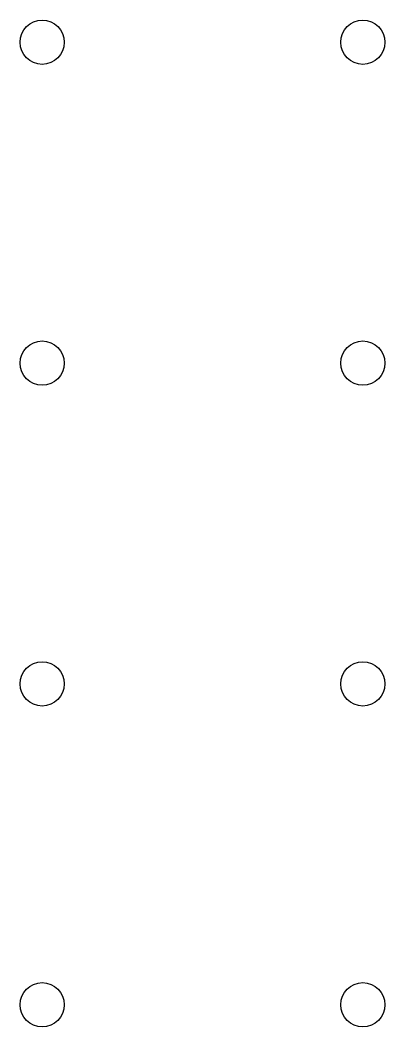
# Model space of a CAD drawing. Header units: millimetres. Extents: x 131.6 to 158.2, y -102.1 to -92.9.
# Drawn here: x 155.28 to 158.18, y -101.75 to -93.78 of the extents above; entities outside this region: 16.
import ezdxf

# ---------------------------------------------------------------- set-up
doc = ezdxf.new("R2010")
doc.units = ezdxf.units.MM
doc.layers.add('B.Paste', color=132, linetype='CONTINUOUS', true_color=0x00c2c2)

msp = doc.modelspace()

# ---------------------------------------------------------------- linework, layer by layer
at = {"layer": 'B.Paste', "linetype": 'CONTINUOUS'}
for p, q in [((132.5, -92.88), (131.9, -92.88)), ((136.3, -92.88), (135.7, -92.88)), ((131.9, -93.48), (132.5, -93.48)), ((135.7, -93.48), (136.3, -93.48)), ((132.5, -101.52), (131.9, -101.52)), ((136.3, -101.52), (135.7, -101.52)), ((131.9, -102.12), (132.5, -102.12)), ((135.7, -102.12), (136.3, -102.12))]:
    msp.add_line(p, q, dxfattribs=at)
at = {"layer": 'B.Paste'}
for centre in [(155.46, -93.96), (158, -93.96), (155.46, -96.5), (158, -96.5), (155.46, -99.04), (158, -99.04), (155.46, -101.58), (158, -101.58)]:
    msp.add_circle(centre, 0.175, dxfattribs=at)
for centre, start, end in [((131.9, -93.18), 90, 270), ((132.5, -93.18), 270, 450), ((135.7, -93.18), 90, 270), ((136.3, -93.18), 270, 450), ((131.9, -101.82), 90, 270), ((132.5, -101.82), 270, 450), ((135.7, -101.82), 90, 270), ((136.3, -101.82), 270, 450)]:
    msp.add_arc(centre, 0.3, start, end, dxfattribs=at)

doc.saveas('drawing.dxf')
